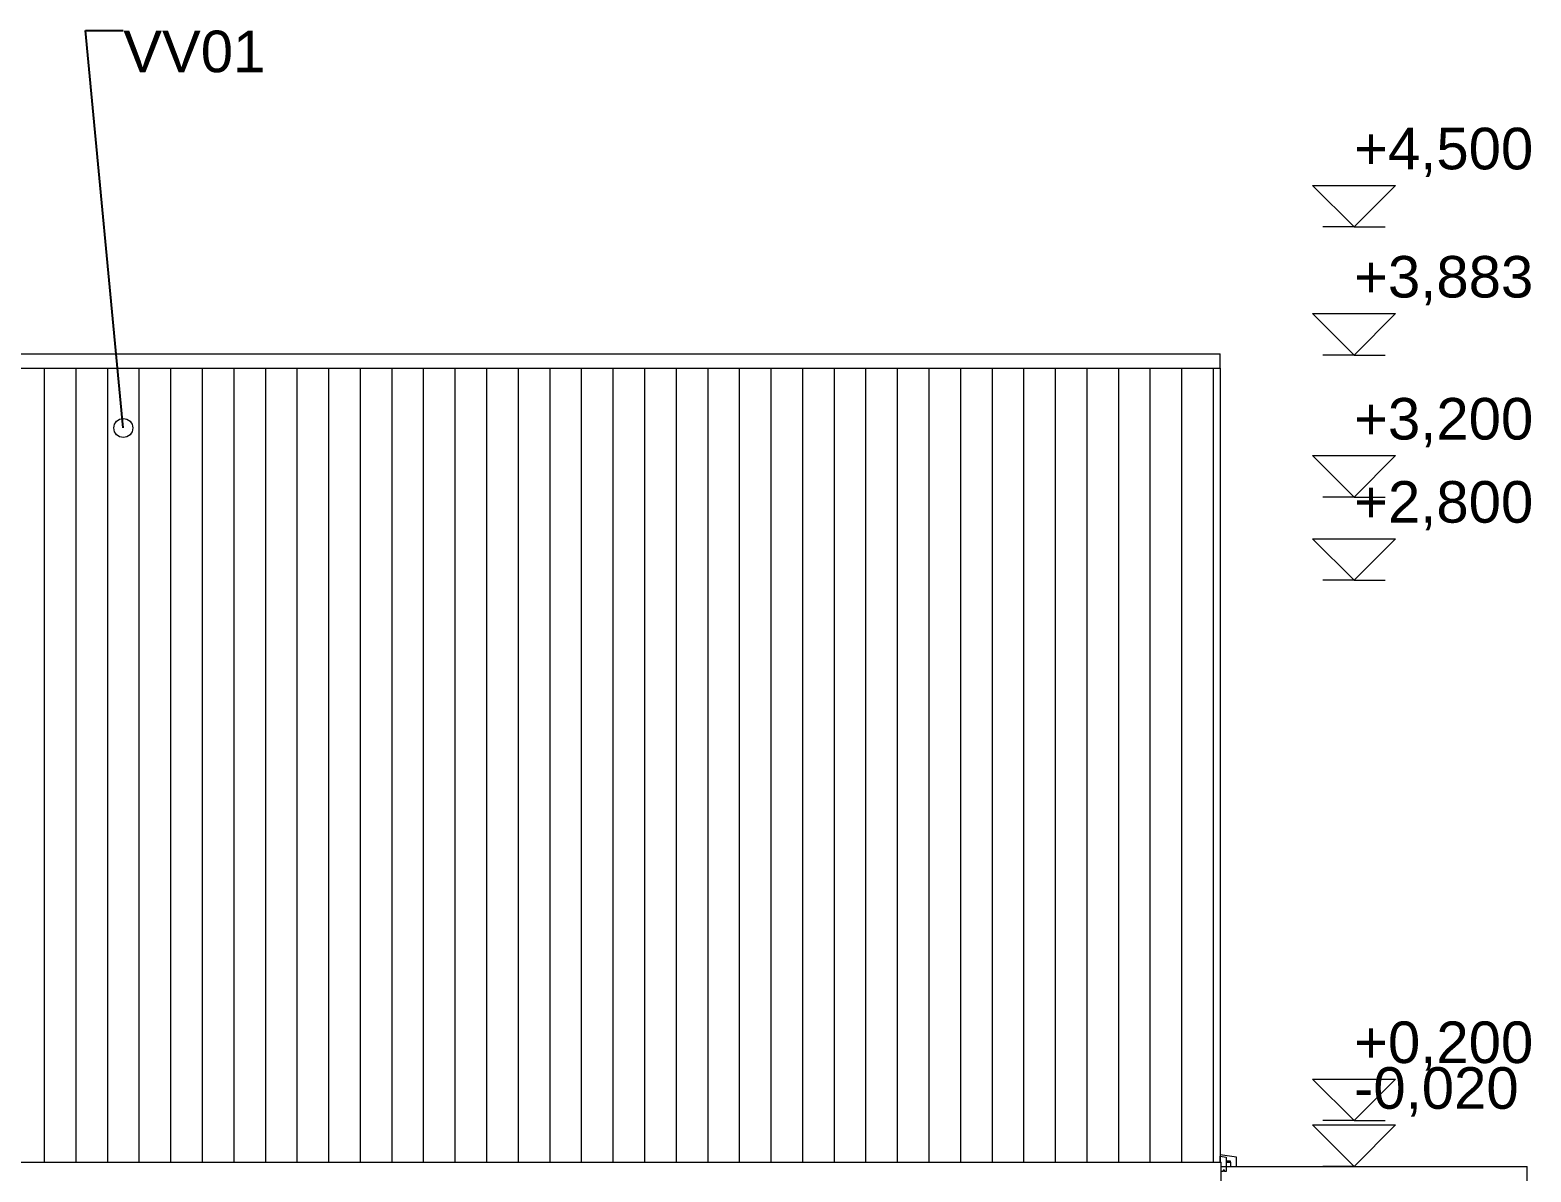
# Model space of a CAD drawing. Header units: millimetres. Extents: x -280990 to -136866, y -15139 to 7194.
# Drawn here: x -145015 to -137794, y 1167 to 6661 of the extents above; entities that cross this region are included whole.
import ezdxf

# ---------------------------------------------------------------- set-up
doc = ezdxf.new("R2010")
doc.units = ezdxf.units.MM
doc.header["$MEASUREMENT"] = 0
for name, color, linetype, lineweight in [('Annotation - Label_Pen_No__1', 7, 'Continuous', 13), ('New_ARCHICAD Windows_Pen_No__1', 7, 'Continuous', 13), ('New_Dimensioning - General_Pen_No__1', 7, 'Continuous', 13), ('New_Shell - Roof_Pen_No__1', 7, 'Continuous', 13), ('New_Structural - Bearing_Pen_No__1', 7, 'Continuous', 13)]:
    doc.layers.add(name, color=color, linetype=linetype, lineweight=lineweight)
doc.layers.add('New_ARCHICAD Windows', color=7, linetype='Continuous')
doc.layers.add('New_Structural - Bearing', color=7, linetype='Continuous')
doc.styles.add('GENERATED_STYLE_1', font='')
doc.styles.get('GENERATED_STYLE_1').set_extended_font_data('Arial')
doc.dimstyles.new('GENERATED_STYLE__2', dxfattribs={"dimtxt": 0.18, "dimasz": 182.4, "dimexe": 0.18, "dimexo": 0.0625, "dimgap": 0, "dimtad": 0, "dimtih": 1, "dimtoh": 1, "dimdec": 4, "dimzin": 0, "dimdsep": 46, "dimcen": 0.09, "dimadec": 0, "dimazin": 0, "dimtfac": 1, "dimtdec": 4, "dimtmove": 0, "dimatfit": 3, "dimldrblk": 'ARROWHEAD_1', "dimfxl": 0, "dimtolj": 1, "dimtzin": 0, "dimarcsym": 0})

# ---------------------------------------------------------------- blocks, each defined once
blk = doc.blocks.new('ARROWHEAD_1')
at = {"color": 0, "linetype": 'Continuous', "lineweight": 0}
blk.add_line((0, 0), (-1, 0), dxfattribs=at)
blk.add_circle((0, 0), 0.25, dxfattribs=at)

msp = doc.modelspace()

# ---------------------------------------------------------------- hatches: boundary and pattern name
at = {"layer": 'New_ARCHICAD Windows', "linetype": 'Continuous', "lineweight": 0, "true_color": 0x000000}
h = msp.add_hatch(dxfattribs=at)
h.set_pattern_fill('Plank_Floor_vert_0003', color=18, style=0, pattern_type=2)
h.set_pattern_definition([(90, (544799.53, 1213.55), (151.991795, 0), [])])
h.paths.add_polyline_path([(-139259.9729, 1213.5462), (-139239.9713, 1213.5462), (-139239.9713, 1218.4462), (-139259.9729, 1218.4462)])
at = {"layer": 'New_Structural - Bearing', "linetype": 'Continuous', "lineweight": 0, "true_color": 0x000000}
h = msp.add_hatch(dxfattribs=at)
h.set_pattern_fill('Plank_Floor_vert_0003', color=18, style=0, pattern_type=2)
h.set_pattern_definition([(90, (544830.7, 1213.55), (152, 0), [])])
h.paths.add_polyline_path([(-153207.4082, 4013.5462), (-148357.4546, 4013.5462), (-148357.4544, 1213.5462), (-139310.9759, 1213.5462), (-139310.9759, 5033.5462), (-153192.9711, 5033.5462), (-153192.9711, 4683.5462), (-153207.4082, 4683.5462)])
h = msp.add_hatch(dxfattribs=at)
h.set_pattern_fill('Plank_Floor_vert_0003', color=18, style=0, pattern_type=2)
h.set_pattern_definition([(90, (544817.92, 1213.55), (152, 0), [])])
h.paths.add_polyline_path([(-139289.9761, 5033.5462), (-139310.9759, 5033.5462), (-139310.9759, 1213.5462), (-139289.9757, 1213.5462)])

# ---------------------------------------------------------------- linework, layer by layer
at = {"layer": 'New_ARCHICAD Windows_Pen_No__1', "color": 7, "linetype": 'Continuous', "lineweight": 13}
for p, q in [((-139209.9729, 1238.5462), (-139289.9759, 1248.5472)), ((-139289.9759, 1242.2966), (-139259.9729, 1238.5462)), ((-139259.9729, 1238.5462), (-139259.9729, 1193.5462)), ((-139209.9729, 1193.5462), (-139209.9729, 1238.5462)), ((-139274.9729, 1168.5462), (-139284.9757, 1168.5462)), ((-139268.3063, 1175.2129), (-139274.9729, 1175.2129)), ((-139274.9729, 1175.2129), (-139274.9729, 1168.5462)), ((-139268.3063, 1168.5462), (-139268.3063, 1175.2129)), ((-139259.9729, 1168.5462), (-139268.3063, 1168.5462)), ((-139259.9729, 1218.5462), (-139239.9713, 1218.5462)), ((-139239.9713, 1218.4462), (-139259.9729, 1218.4462)), ((-139259.9729, 1213.5462), (-139239.9713, 1213.5462)), ((-139259.9729, 1193.5462), (-139259.9729, 1168.5462)), ((-139239.9713, 1218.5462), (-139239.9713, 1218.4462)), ((-139239.9713, 1213.5462), (-139239.9713, 1218.4462)), ((-139239.9713, 1213.5462), (-139239.9713, 1193.5462))]:
    msp.add_line(p, q, dxfattribs=at)
at = {"layer": 'New_Dimensioning - General_Pen_No__1', "color": 7, "linetype": 'Continuous', "lineweight": 13}
for p, q in [((-138645.1567, 5713.5462), (-138845.1567, 5913.5462)), ((-138845.1567, 5913.5462), (-138445.1567, 5913.5462)), ((-138445.1567, 5913.5462), (-138645.1567, 5713.5462)), ((-138645.1567, 5713.5462), (-138795.1567, 5713.5462)), ((-138645.1567, 5713.5462), (-138495.1567, 5713.5462)), ((-138645.1567, 5096.7144), (-138845.1567, 5296.7144)), ((-138845.1567, 5296.7144), (-138445.1567, 5296.7144)), ((-138445.1567, 5296.7144), (-138645.1567, 5096.7144)), ((-138645.1567, 5096.7144), (-138795.1567, 5096.7144)), ((-138645.1567, 5096.7144), (-138495.1567, 5096.7144)), ((-138645.1567, 4413.5462), (-138845.1567, 4613.5462)), ((-138845.1567, 4613.5462), (-138445.1567, 4613.5462)), ((-138445.1567, 4613.5462), (-138645.1567, 4413.5462)), ((-138645.1567, 4413.5462), (-138795.1567, 4413.5462)), ((-138645.1567, 4413.5462), (-138495.1567, 4413.5462)), ((-138645.1567, 4013.5462), (-138845.1567, 4213.5462)), ((-138845.1567, 4213.5462), (-138445.1567, 4213.5462)), ((-138445.1567, 4213.5462), (-138645.1567, 4013.5462)), ((-138645.1567, 4013.5462), (-138795.1567, 4013.5462)), ((-138645.1567, 4013.5462), (-138495.1567, 4013.5462)), ((-138645.1567, 1413.5462), (-138845.1567, 1613.5462)), ((-138845.1567, 1613.5462), (-138445.1567, 1613.5462)), ((-138445.1567, 1613.5462), (-138645.1567, 1413.5462)), ((-138645.1567, 1193.5463), (-138845.1567, 1393.5463)), ((-138845.1567, 1393.5463), (-138445.1567, 1393.5463)), ((-138645.1567, 1413.5462), (-138795.1567, 1413.5462)), ((-138645.1567, 1413.5462), (-138495.1567, 1413.5462)), ((-138445.1567, 1393.5463), (-138645.1567, 1193.5463)), ((-138645.1567, 1193.5463), (-138795.1567, 1193.5463)), ((-138645.1567, 1193.5463), (-138495.1567, 1193.5463))]:
    msp.add_line(p, q, dxfattribs=at)
at = {"layer": 'New_Shell - Roof_Pen_No__1', "color": 7, "linetype": 'Continuous', "lineweight": 13}
for p in [(-153192.9711, 5103.5462), (-139289.9759, 5033.5462)]:
    msp.add_line(p, (-139289.9759, 5103.5462), dxfattribs=at)
at = {"layer": 'New_Structural - Bearing_Pen_No__1', "color": 7, "linetype": 'Continuous', "lineweight": 13}
for p, q in [((-153192.9711, 5033.5462), (-139310.9759, 5033.5462)), ((-139310.9759, 5033.5462), (-139289.9759, 5033.5462)), ((-139289.9759, 5033.5462), (-139289.9759, 1213.5462)), ((-139289.9729, 1218.4462), (-139289.9729, 1242.2962)), ((-153207.4543, 1213.5462), (-139289.9757, 1213.5462)), ((-139289.9757, 1213.5462), (-139284.9757, 1213.5462)), ((-139289.9729, 1213.5464), (-139289.9729, 1218.4462)), ((-139284.9757, 1011.1924), (-139284.9757, 1213.5462)), ((-139284.9757, 1193.5462), (-139259.9729, 1193.5462)), ((-139259.9729, 1193.5462), (-137812.9692, 1193.5462)), ((-137812.9692, 1013.7076), (-137812.9692, 1193.5462))]:
    msp.add_line(p, q, dxfattribs=at)

# ---------------------------------------------------------------- texts
at = {"layer": 'Annotation - Label_Pen_No__1', "color": 7, "linetype": 'Continuous', "lineweight": 13, "insert": (-144566.2392, 6658.0916), "char_height": 200, "attachment_point": 1, "style": 'GENERATED_STYLE_1'}
msp.add_mtext('\\A1;{\\pql;\\fArial|b0|i0|c0|p34;VV01}', dxfattribs=at)
at = {"layer": 'New_Dimensioning - General_Pen_No__1', "color": 7, "lineweight": 13, "char_height": 200, "attachment_point": 7, "style": 'GENERATED_STYLE_1'}
for s, insert in [('\\A1;{\\pql;\\fArial|b0|i0|c0|p34;+4,500}', (-138645.1567, 5953.5462)), ('\\A1;{\\pql;\\fArial|b0|i0|c0|p34;+3,883}', (-138645.1567, 5336.7144)), ('\\A1;{\\pql;\\fArial|b0|i0|c0|p34;+3,200}', (-138645.1567, 4653.5462)), ('\\A1;{\\pql;\\fArial|b0|i0|c0|p34;+2,800}', (-138645.1567, 4253.5462)), ('\\A1;{\\pql;\\fArial|b0|i0|c0|p34;+0,200}', (-138645.1567, 1653.5462)), ('\\A1;{\\pql;\\fArial|b0|i0|c0|p34;-0,020}', (-138645.1567, 1433.5463))]:
    msp.add_mtext(s, dxfattribs=dict(at, insert=insert))

# ---------------------------------------------------------------- leaders
at = {"layer": 'Annotation - Label_Pen_No__1', "color": 7, "linetype": 'Continuous', "lineweight": 13, "annotation_type": 0, "has_hookline": 1, "hookline_direction": 0, "text_width": 630.4}
msp.add_leader([(-144566.2392, 4746.2326), (-144748.6392, 6658.0916), (-144566.2392, 6658.0916)], dimstyle='GENERATED_STYLE__2', dxfattribs=at)

doc.saveas('drawing.dxf')
